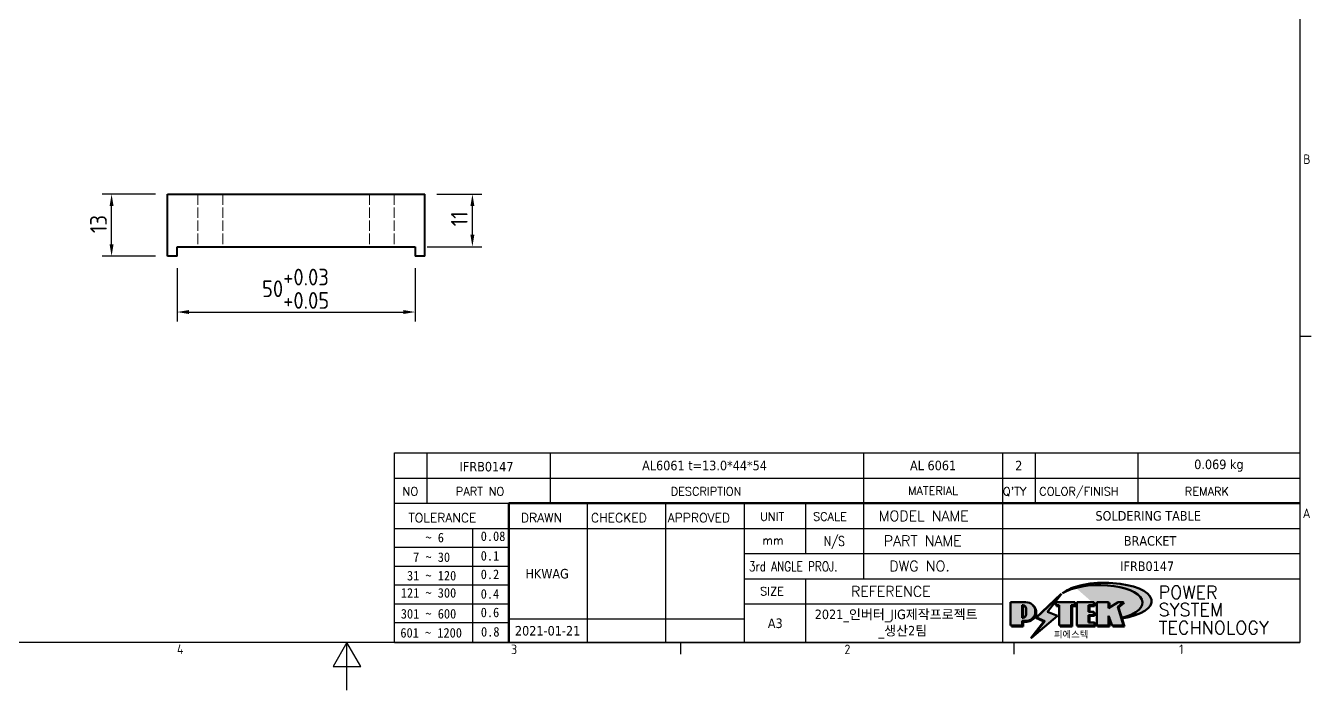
# Model space of a CAD drawing. Header units: millimetres. Extents: x 0 to 420, y 0 to 297.
# Drawn here: x 142.6 to 412.4, y 0 to 139.3 of the extents above; entities that cross this region are included whole.
import ezdxf
from ezdxf.enums import TextEntityAlignment as Align

# ---------------------------------------------------------------- set-up
doc = ezdxf.new("R2010")
doc.units = ezdxf.units.MM
doc.linetypes.add('DASHED', pattern=[0.2067, 0.1654, -0.0413])
doc.layers.get('0').update_dxf_attribs({"color": 3, "lineweight": 25})
for name, color, linetype, lineweight in [('가려진 것(ISO)', 2, 'DASHED', 18), ('가시적인 것(ISO)', 3, 'Continuous', 40), ('경계(ISO)', 7, 'Continuous', 25), ('제목(ISO)', 5, 'Continuous', 50), ('치수(ISO)', 2, 'Continuous', 25), ('해치(ISO)', 7, 'Continuous', 18)]:
    doc.layers.add(name, color=color, linetype=linetype, lineweight=lineweight)
doc.styles.add('HAN_291', font='')
doc.styles.add('HAN_370', font='', dxfattribs={"width": 2})
doc.styles.add('RC_284', font='ROMANC.shx')
doc.styles.add('RC_287', font='ROMANC.shx')
doc.styles.add('RC_292', font='ROMANC.shx')
doc.styles.add('ROMANT_294', font='romant.shx')
doc.styles.add('문자 텍스트_PSTEK_POSCO', font='isocp.shx')
doc.styles.add('치수 텍스트_PSTEK_POSCO', font='isocp.shx')
doc.styles.add('텍스트 스타일198', font='tahoma.ttf')
doc.styles.add('텍스트 스타일333', font='ROMANC.shx', dxfattribs={"width": 0.800000011920929})
doc.styles.get('HAN_291').set_extended_font_data('GulimChe')
doc.styles.get('HAN_370').set_extended_font_data('GulimChe')
doc.dimstyles.new('치수_PSTEK_POSCO', dxfattribs={"dimtxt": 3.5, "dimasz": 2.5, "dimexe": 2, "dimexo": 2.5, "dimgap": 1, "dimtad": 1, "dimrnd": 1e-08, "dimdsep": 46, "dimtxsty": '치수 텍스트_PSTEK_POSCO', "dimcen": 0.09, "dimdle": 10, "dimclrd": 7, "dimclre": 7, "dimclrt": 2, "dimadec": 1, "dimazin": 2, "dimtfac": 1, "dimtmove": 0, "dimatfit": 3, "dimfxl": 0, "dimtolj": 1, "dimlwd": -1, "dimlwe": -1, "dimarcsym": 0})

# ---------------------------------------------------------------- blocks, each defined once
blk = doc.blocks.new('경계 Default Border')
at = {"layer": '경계(ISO)'}
for p, q in [((410, 74.25000190734863), (412.400016784668, 74.25000190734863)), ((280, 10), (280, 7.599999904632568)), ((350, 10), (350, 7.599999904632568))]:
    blk.add_line(p, q, dxfattribs=at)
at = {"layer": '경계(ISO)', "flags": 128}
for points in [[(10, 10), (10, 287.0000076293945), (410, 287.0000076293945), (410, 10), (10, 10)], [(210, 0), (210, 10), (207.1132469177246, 5), (212.8867530822754, 5), (210, 10)]]:
    blk.add_lwpolyline(points, dxfattribs=at)
at = {"layer": '경계(ISO)', "color": 2, "char_height": 2.000000029802322, "attachment_point": 7, "style": '문자 텍스트_PSTEK_POSCO'}
for s, insert in [('B', (410.718846771929, 110.3559296629392)), ('A', (410.6096005397006, 36.12023240455892)), ('4', (174.3156467487881, 7.599999970197677)), ('3', (244.4456930345745, 7.580929648038)), ('2', (314.418492964537, 7.580929648038)), ('1', (384.6573774223157, 7.599999970197677))]:
    blk.add_mtext(s, dxfattribs=dict(at, insert=insert))
blk = doc.blocks.new('제목 블록 PSTEK')
for color, points in [(252, [(317.2195697678507, 17.0593801673321), (322.0326348870767, 21.62682475217465), (322.2781991042243, 21.94392121864296), (317.0471853425802, 16.97985676345368), (318.7512090904202, 16.1899260703855), (316.0018030350395, 12.71868385740789), (316.3356552234328, 13.00206718743325), (318.9235935156908, 16.2694494742633)]), (5, [(321.6183518841322, 17.4193704504104), (319.5281351041078, 18.24969419629727), (322.4505835294948, 22.02344462252142), (317.2195697678507, 17.0593801673321), (318.9235935156908, 16.2694494742633), (316.1741874603099, 12.79820726128571)]), (1, [(324.4839107253602, 19.60711530335299), (325.2419748254881, 19.60711530335299), (325.2419748254881, 20.25857663940324), (321.2266040451076, 20.25857663940324), (321.2266040451076, 19.60711530335299), (321.9846681452406, 19.60711530335299), (321.9846681452406, 15.3430047401139), (324.4839107253602, 15.3430047401139)]), (252, [(321.9846681452406, 19.60711530335299), (321.4042753185749, 19.60711530335299), (321.4042753185749, 19.45905590879572), (321.9846681452406, 19.45905590879572)]), (252, [(324.6615819988275, 19.45905590879572), (325.4196460989604, 19.45905590879572), (325.4196460989604, 20.11051724484596), (325.2419748254881, 20.11051724484596), (325.2419748254881, 19.60711530335299), (324.4839107253602, 19.60711530335299), (324.4839107253602, 15.3430047401139), (322.1623394187076, 15.3430047401139), (322.1623394187076, 15.19494534555726), (324.6615819988275, 15.19494534555726)]), (1, [(329.2277337269622, 20.25857663940324), (325.65654113025, 20.25857663940324), (325.65654113025, 15.3430047401139), (329.3580259941756, 15.3430047401139), (329.3580259941756, 15.9944660761648), (328.1137701654877, 15.9944660761648), (328.1137701654877, 17.56360607323003), (329.2277337269622, 17.56360607323003), (329.2277337269622, 18.25543873810179), (328.1137701654877, 18.25543873810179), (328.1137701654877, 19.60711530335299), (329.2277337269622, 19.60711530335299)]), (252, [(328.2914414389548, 19.45905590879572), (329.4054050004294, 19.45905590879572), (329.4054050004294, 20.11051724484596), (329.2277337269622, 20.11051724484596), (329.2277337269622, 19.60711530335299), (328.1137701654877, 19.60711530335299), (328.1137701654877, 18.25543873810179), (328.2914414389548, 18.25543873810179)]), (1, [(332.3312149849806, 20.25857663940324), (329.8592894925411, 20.25857663940324), (329.8592894925411, 15.3430047401139), (332.3312149849806, 15.3430047401139), (332.3312149849806, 17.4318630164523), (333.0701931098801, 15.3430047401139), (335.4855464857051, 15.3430047401139), (334.2514536401189, 19.30614745124769), (335.4379594596742, 20.25857663940324), (334.3071782107978, 20.25857663940324), (332.3312149849806, 18.99741471888304)]), (252, [(332.5088862584528, 20.1105172448466), (332.3312149849806, 20.1105172448466), (332.3312149849806, 18.99741471888368), (332.5088862584528, 19.11081371413894)]), (252, [(335.6156307331414, 20.11051724484596), (335.2535118015555, 20.11051724484596), (334.2514536401189, 19.30614745124769), (335.4855464857051, 15.3430047401139), (333.1954852176545, 15.3430047401139), (333.2478643833523, 15.19494534555726), (335.6632177591723, 15.19494534555726), (334.4291249135862, 19.15808805669106)]), (252, [(328.2914414389548, 17.41554667867274), (329.4054050004294, 17.41554667867274), (329.4054050004294, 18.10737934354514), (329.2277337269622, 18.10737934354514), (329.2277337269622, 17.56360607323003), (328.1137701654877, 17.56360607323003), (328.1137701654877, 15.9944660761648), (328.2914414389548, 15.9944660761648)]), (252, [(332.5088862584528, 16.92964231796647), (332.3312149849806, 17.43186301645164), (332.3312149849806, 15.3430047401139), (330.0369607660135, 15.3430047401139), (330.0369607660135, 15.19494534555726), (332.5088862584528, 15.19494534555726)]), (252, [(329.5356972676428, 15.8464066816075), (329.3580259941756, 15.8464066816075), (329.3580259941756, 15.3430047401139), (325.8342124037171, 15.3430047401139), (325.8342124037171, 15.19494534555726), (329.5356972676428, 15.19494534555726)])]:
    blk.add_hatch(color=color).paths.add_polyline_path(points)
h = blk.add_hatch(color=1)
edge = h.paths.add_edge_path(flags=0)
edge.add_line((314.2242174273352, 19.60711530335299), (314.2242174273352, 17.00126995915134))
edge.add_line((314.2242174273352, 17.00126995915134), (314.3485873187598, 17.00126995915134))
edge.add_arc((314.3485873187598, 17.6527312952023), 0.6514613360509371, 270, 360)
edge.add_line((315.0000486548106, 17.6527312952023), (315.0000486548106, 18.95565396730211))
edge.add_arc((314.3485873187598, 18.95565396730212), 0.6514613360508712, 0, 90)
edge.add_line((314.3485873187598, 19.60711530335299), (314.2242174273352, 19.60711530335299))
edge = h.paths.add_edge_path()
edge.add_arc((314.9847713324306, 18.28938669179658), 1.969189947606664, 269.9999999999959, 450)
edge.add_line((314.9847713324306, 20.25857663940318), (311.7664314776902, 20.25857663940324))
edge.add_line((311.7664314776902, 20.25857663940324), (311.7664314776902, 15.3430047401139))
edge.add_line((311.7664314776902, 15.3430047401139), (314.2242174273352, 15.3430047401139))
edge.add_line((314.2242174273352, 15.3430047401139), (314.2242174273352, 16.32019674418991))
edge.add_line((314.2242174273352, 16.32019674418991), (314.9847713324307, 16.32019674418991))
h = blk.add_hatch(color=252)
edge = h.paths.add_edge_path()
edge.add_arc((314.9847713324309, 18.28938669179657), 1.969189947606666, 270, 406.8278729790604)
edge.add_arc((315.1624426058984, 18.1413272972396), 1.969189947606962, -90, 53.560984836317004, ccw=False)
edge.add_line((315.1624426058984, 16.17213734963263), (314.4018887008024, 16.17213734963263))
edge.add_line((314.4018887008024, 16.17213734963263), (314.4018887008024, 15.19494534555726))
edge.add_line((314.4018887008024, 15.19494534555726), (311.9441027511573, 15.19494534555726))
edge.add_line((311.9441027511573, 15.19494534555726), (311.9441027511573, 15.3430047401139))
edge.add_line((311.9441027511573, 15.3430047401139), (314.2242174273352, 15.3430047401139))
edge.add_line((314.2242174273352, 15.3430047401139), (314.2242174273352, 16.32019674418991))
edge.add_line((314.2242174273352, 16.32019674418991), (314.9847713324309, 16.32019674418991))
h = blk.add_hatch(color=252)
edge = h.paths.add_edge_path()
edge.add_line((314.4018887008024, 19.45905590879572), (314.5262585922315, 19.45905590879572))
edge.add_arc((314.5262585922314, 18.80759457274939), 0.6514613360463194, 60.4189348879147, 90.00000000000318, ccw=False)
edge.add_arc((314.3485873187602, 18.95565396730057), 0.6514613360524251, 39.96992292766206, 90.00000000009999)
edge.add_line((314.3485873187591, 19.60711530335307), (314.2242174273352, 19.60711530335298))
edge.add_line((314.2242174273352, 19.60711530335299), (314.2242174273352, 17.00126995915134))
edge.add_line((314.2242174273352, 17.00126995915134), (314.3485873187591, 17.00126995915134))
edge.add_arc((314.3485873187568, 17.652731295233), 0.6514613360816299, 270.0000000002, 274.6930825552478)
edge.add_line((314.4018887008024, 17.0034541317032), (314.4018887008024, 19.45905590879572))
at = {"layer": '해치(ISO)', "true_color": 0x27d1fc}
h = blk.add_hatch(color=140, dxfattribs=at)
edge = h.paths.add_edge_path()
edge.add_ellipse((330.3660919371412, 20.15576403068321), major_axis=(9.100907360794343, 0), ratio=0.4069904968023172, start_angle=301.3098473703837, end_angle=507.7436900681698)
edge.add_ellipse((331.5340919371412, 20.4634168429492), major_axis=(-9.82350664112931, 0), ratio=0.3942600559756514, start_angle=111.51207141178469, end_angle=334.47025347086895, ccw=False)
edge.add_line((335.1363447531188, 16.8601935978785), (335.0955236905705, 16.99119398620872))
at = {"color": 180}
for p, q in [((182.475792979055, 11.79100474011392), (182.4757929790549, 51.56524660363496)), ((182.4757929790549, 51.56524660363496), (372.4757929537551, 51.56524660363496)), ((189.2651435055721, 51.56524660363496), (189.2651435055722, 41.00524660363494)), ((215.2152739891528, 41.00524660363494), (215.2152739891528, 51.56524660363496)), ((280.8758854511282, 51.56524660363496), (280.8758854511282, 41.00524660363494)), ((310.0881549537552, 51.56524660363496), (310.0881549537553, 41.00524660363494)), ((316.9044520275131, 51.56524660363496), (316.9044520275127, 41.00524660363494)), ((338.4566026226726, 51.56524660363496), (338.4566026226727, 41.00524660363494)), ((372.4757929537551, 51.56524660363496), (372.4757929537551, 11.79100474011389)), ((182.475792979055, 46.2852466036349), (372.4757929537551, 46.28524660363492)), ((182.475792979055, 41.00524660363493), (206.451475290024, 41.00524660363493)), ((222.9401812389276, 11.79100474011392), (222.9401812389276, 41.00524660363494)), ((239.4288871878316, 11.79100474011392), (239.4288871878316, 41.00524660363494)), ((255.9175931367356, 11.79100474011392), (255.9175931367356, 41.00524660363494)), ((268.6918866058747, 41.00524660363494), (268.6918866058747, 30.44524660363498)), ((280.8758854511282, 41.00524660363494), (280.8758854511282, 25.16524660363502)), ((310.088154953755, 41.00524660363494), (310.088154953755, 11.79100474011392)), ((182.475792979055, 35.72524660363497), (206.451475290024, 35.72524660363497)), ((198.8621818849491, 12.02524660363491), (198.8621818849491, 35.72524660363497)), ((206.451475290024, 35.72524660363497), (372.4757929537551, 35.72524660363497)), ((182.475792979055, 31.77524660363492), (206.451475290024, 31.77524660363492)), ((255.917593136736, 30.44524660363498), (372.4757929537552, 30.44524660363501)), ((182.475792979055, 27.82524660363487), (206.451475290024, 27.82524660363487)), ((255.9175931367359, 25.16524660363502), (372.4757929537552, 25.165246603635)), ((268.6918866058744, 25.16524660363502), (268.6918866058744, 11.79100474011392)), ((182.475792979055, 23.87524660363505), (206.451475290024, 23.87524660363505)), ((182.475792979055, 19.92524660363478), (206.451475290024, 19.92524660363478)), ((255.9175931367359, 19.88524660363481), (310.0881549537553, 19.88524660363481)), ((206.451475290024, 16.74100474011396), (255.9175931367359, 16.74100474011396)), ((182.475792979055, 15.97524660363496), (206.451475290024, 15.97524660363496)), ((182.475792979055, 11.79100474011392), (372.4757929537551, 11.79100474011389))]:
    blk.add_line(p, q, dxfattribs=at)
at = {"color": 7, "lineweight": 50}
for p, q in [((206.4514752900237, 11.79100474011392), (206.4514752900237, 41.00524660363494)), ((206.451475290024, 41.00524660363494), (372.4757929537551, 41.00524660363496))]:
    blk.add_line(p, q, dxfattribs=at)
at = {"color": 7}
for p, q in [((322.2781991042243, 21.94392121864296), (317.0471853425802, 16.97985676345368)), ((322.4505835294948, 22.02344462252142), (317.2195697678507, 17.0593801673321)), ((317.2195697678507, 17.0593801673321), (322.0326348870767, 21.62682475217465)), ((319.5281351041078, 18.24969419629727), (322.4505835294948, 22.02344462252142)), ((322.0326348870767, 21.62682475217465), (322.2781991042243, 21.94392121864296)), ((311.7664314776902, 20.25900474011391), (311.7664314776902, 15.34300474011391)), ((314.9847713324309, 20.25857663940324), (311.7664314776902, 20.25857663940324)), ((314.9847713324309, 20.25857663940324), (311.7664314776902, 20.25857663940324)), ((311.7664314776902, 20.25857663940324), (311.7664314776902, 15.3430047401139)), ((314.2242174273352, 17.00126995915134), (314.2242174273352, 19.60711530335299)), ((314.2242174273352, 19.60711530335299), (314.3485873187591, 19.60711530335299)), ((314.3485873187591, 19.60711530335299), (314.2242174273352, 19.60711530335299)), ((314.2242174273352, 19.60711530335299), (314.2242174273352, 17.00126995915134)), ((314.2242174273352, 17.00126995915134), (314.2242174273352, 19.60711530335299)), ((314.2242174273352, 19.60711530335299), (314.3485873187591, 19.60711530335299)), ((314.4018887008024, 19.45905590879572), (314.5262585922314, 19.45905590879572)), ((314.4018887008024, 17.0034541317032), (314.4018887008024, 19.45905590879572)), ((315.0000486548106, 18.95565396730275), (315.0000486548106, 17.65273129520161)), ((315.0000486548106, 18.95565396730275), (315.0000486548106, 17.65273129520161)), ((325.2419748254881, 20.25857663940324), (321.2266040451076, 20.25857663940324)), ((321.2266040451076, 20.25857663940324), (321.2266040451076, 19.60711530335299)), ((325.2419748254881, 20.25857663940324), (321.2266040451076, 20.25857663940324)), ((321.2266040451076, 20.25857663940324), (321.2266040451076, 19.60711530335299)), ((321.2266040451076, 19.60711530335299), (321.9846681452406, 19.60711530335299)), ((321.2266040451076, 19.60711530335299), (321.9846681452406, 19.60711530335299)), ((321.4042753185749, 19.60711530335299), (321.4042753185749, 19.45905590879572)), ((321.9846681452406, 19.60711530335299), (321.4042753185749, 19.60711530335299)), ((321.4042753185749, 19.45905590879572), (321.9846681452406, 19.45905590879572)), ((321.9846681452406, 19.60711530335299), (321.9846681452406, 15.3430047401139)), ((321.9846681452406, 19.45905590879572), (321.9846681452406, 19.60711530335299)), ((321.9846681452406, 19.60711530335299), (321.9846681452406, 15.3430047401139)), ((324.4839107253602, 19.60711530335299), (325.2419748254881, 19.60711530335299)), ((324.4839107253602, 15.3430047401139), (324.4839107253602, 19.60711530335299)), ((325.2419748254881, 19.60711530335299), (324.4839107253602, 19.60711530335299)), ((324.4839107253602, 19.60711530335299), (324.4839107253602, 15.3430047401139)), ((324.4839107253602, 19.60711530335299), (325.2419748254881, 19.60711530335299)), ((324.4839107253602, 15.3430047401139), (324.4839107253602, 19.60711530335299)), ((324.6615819988275, 19.45905590879572), (325.4196460989604, 19.45905590879572)), ((324.6615819988275, 15.19494534555726), (324.6615819988275, 19.45905590879572)), ((325.2419748254881, 19.60711530335299), (325.2419748254881, 20.25857663940324)), ((325.2419748254881, 19.60711530335299), (325.2419748254881, 20.25857663940324)), ((325.4196460989604, 20.11051724484596), (325.2419748254881, 20.11051724484596)), ((325.2419748254881, 20.11051724484596), (325.2419748254881, 19.60711530335299)), ((325.4196460989604, 19.45905590879572), (325.4196460989604, 20.11051724484596)), ((329.2277337269622, 20.25857663940324), (325.65654113025, 20.25857663940324)), ((325.65654113025, 20.25857663940324), (325.65654113025, 15.3430047401139)), ((325.65654113025, 20.25857663940324), (325.65654113025, 15.3430047401139)), ((329.2277337269622, 20.25857663940324), (325.65654113025, 20.25857663940324)), ((328.1137701654877, 18.25543873810179), (328.1137701654877, 19.60711530335299)), ((328.1137701654877, 19.60711530335299), (329.2277337269622, 19.60711530335299)), ((329.2277337269622, 19.60711530335299), (328.1137701654877, 19.60711530335299)), ((328.1137701654877, 19.60711530335299), (328.1137701654877, 18.25543873810179)), ((328.1137701654877, 18.25543873810179), (328.1137701654877, 19.60711530335299)), ((328.1137701654877, 19.60711530335299), (329.2277337269622, 19.60711530335299)), ((328.2914414389548, 18.25543873810179), (328.2914414389548, 19.45905590879572)), ((328.2914414389548, 19.45905590879572), (329.4054050004294, 19.45905590879572)), ((329.2277337269622, 19.60711530335299), (329.2277337269622, 20.25857663940324)), ((329.2277337269622, 19.60711530335299), (329.2277337269622, 20.25857663940324)), ((329.4054050004294, 20.11051724484596), (329.2277337269622, 20.11051724484596)), ((329.2277337269622, 20.11051724484596), (329.2277337269622, 19.60711530335299)), ((329.4054050004294, 19.45905590879572), (329.4054050004294, 20.11051724484596)), ((332.3312149849806, 20.25857663940324), (329.8592894925411, 20.25857663940324)), ((329.8592894925411, 20.25857663940324), (329.8592894925411, 15.3430047401139)), ((329.8592894925411, 20.25857663940324), (329.8592894925411, 15.3430047401139)), ((332.3312149849806, 20.25857663940324), (329.8592894925411, 20.25857663940324)), ((334.3071782107978, 20.25857663940324), (332.3312149849806, 18.99741471888304)), ((332.3312149849806, 18.99741471888304), (332.3312149849806, 20.25857663940324)), ((334.3071782107978, 20.25857663940324), (332.3312149849806, 18.99741471888304)), ((332.3312149849806, 18.99741471888304), (332.3312149849806, 20.25857663940324)), ((332.5088862584528, 20.1105172448466), (332.3312149849806, 20.1105172448466)), ((332.3312149849806, 20.1105172448466), (332.3312149849806, 18.99741471888368)), ((332.3312149849806, 18.99741471888368), (332.5088862584528, 19.11081371413894)), ((332.5088862584528, 19.11081371413894), (332.5088862584528, 20.1105172448466)), ((334.2514536401189, 19.30614745124769), (335.4379594596742, 20.25857663940324)), ((334.2514536401189, 19.30614745124769), (335.4379594596742, 20.25857663940324)), ((335.2535118015555, 20.11051724484596), (334.2514536401189, 19.30614745124769)), ((335.4855464857051, 15.3430047401139), (334.2514536401189, 19.30614745124769)), ((334.2514536401189, 19.30614745124769), (335.4855464857051, 15.3430047401139)), ((335.4855464857051, 15.3430047401139), (334.2514536401189, 19.30614745124769)), ((335.4379594596742, 20.25857663940324), (334.3071782107978, 20.25857663940324)), ((335.4379594596742, 20.25857663940324), (334.3071782107978, 20.25857663940324)), ((334.4291249135862, 19.15808805669104), (335.6156307331414, 20.11051724484596)), ((335.6632177591723, 15.19494534555726), (334.4291249135862, 19.15808805669104)), ((335.6156307331414, 20.11051724484596), (335.2535118015555, 20.11051724484596)), ((314.3485873187591, 17.00126995915134), (314.2242174273352, 17.00126995915134)), ((314.2242174273352, 17.00126995915134), (314.3485873187591, 17.00126995915134)), ((314.3485873187591, 17.00126995915134), (314.2242174273352, 17.00126995915134)), ((314.2242174273352, 16.32019674418991), (314.9847713324309, 16.32019674418991)), ((314.2242174273352, 15.3430047401139), (314.2242174273352, 16.32019674418991)), ((314.9847713324309, 16.32019674418991), (314.2242174273352, 16.32019674418991)), ((314.2242174273352, 16.32019674418991), (314.2242174273352, 15.3430047401139)), ((314.2242174273352, 16.32019674418991), (314.9847713324309, 16.32019674418991)), ((314.2242174273352, 15.3430047401139), (314.2242174273352, 16.32019674418991)), ((316.1741874603099, 12.79820726128571), (321.6183518841322, 17.4193704504104)), ((318.9235935156908, 16.2694494742633), (316.1741874603099, 12.79820726128571)), ((316.3356552234328, 13.00206718743325), (318.9235935156908, 16.2694494742633)), ((317.0471853425802, 16.97985676345368), (318.7512090904202, 16.1899260703855)), ((318.9235935156908, 16.2694494742633), (317.2195697678507, 17.0593801673321)), ((317.2195697678507, 17.0593801673321), (318.9235935156908, 16.2694494742633)), ((321.6183518841322, 17.4193704504104), (319.5281351041078, 18.24969419629727)), ((329.2277337269622, 18.25543873810179), (328.1137701654877, 18.25543873810179)), ((328.1137701654877, 18.25543873810179), (328.2914414389548, 18.25543873810179)), ((329.2277337269622, 18.25543873810179), (328.1137701654877, 18.25543873810179)), ((328.1137701654877, 17.56360607323003), (329.2277337269622, 17.56360607323003)), ((328.1137701654877, 15.9944660761648), (328.1137701654877, 17.56360607323003)), ((329.2277337269622, 17.56360607323003), (328.1137701654877, 17.56360607323003)), ((328.1137701654877, 17.56360607323003), (328.1137701654877, 15.9944660761648)), ((328.1137701654877, 17.56360607323003), (329.2277337269622, 17.56360607323003)), ((328.1137701654877, 15.9944660761648), (328.1137701654877, 17.56360607323003)), ((328.2914414389548, 15.9944660761648), (328.2914414389548, 17.41554667867274)), ((328.2914414389548, 17.41554667867274), (329.4054050004294, 17.41554667867274)), ((329.2277337269622, 17.56360607323003), (329.2277337269622, 18.25543873810179)), ((329.2277337269622, 17.56360607323003), (329.2277337269622, 18.25543873810179)), ((329.4054050004294, 18.10737934354514), (329.2277337269622, 18.10737934354514)), ((329.2277337269622, 18.10737934354514), (329.2277337269622, 17.56360607323003)), ((329.4054050004294, 17.41554667867274), (329.4054050004294, 18.10737934354514)), ((332.3312149849806, 17.4318630164523), (333.0701931098801, 15.3430047401139)), ((332.3312149849806, 15.3430047401139), (332.3312149849806, 17.4318630164523)), ((332.5088862584528, 16.92964231796647), (332.3312149849806, 17.43186301645164)), ((332.3312149849806, 17.43186301645164), (332.3312149849806, 15.3430047401139)), ((332.3312149849806, 17.4318630164523), (333.0701931098801, 15.3430047401139)), ((332.3312149849806, 15.3430047401139), (332.3312149849806, 17.4318630164523)), ((332.5088862584528, 15.19494534555726), (332.5088862584528, 16.92964231796647)), ((345.0447381189468, 17.50375595811051), (344.9867755289346, 17.689895936919)), ((311.7664314776902, 15.3430047401139), (314.2242174273352, 15.3430047401139)), ((311.7664314776902, 15.3430047401139), (314.2242174273352, 15.3430047401139)), ((314.2242174273352, 15.3430047401139), (311.9441027511573, 15.3430047401139)), ((311.9441027511573, 15.3430047401139), (311.9441027511573, 15.19494534555726)), ((311.9441027511573, 15.19494534555726), (314.4018887008024, 15.19494534555726)), ((314.4018887008024, 16.17213734963263), (315.162442605898, 16.17213734963263)), ((314.4018887008024, 15.19494534555726), (314.4018887008024, 16.17213734963263)), ((318.7512090904202, 16.1899260703855), (316.0018030350395, 12.71868385740789)), ((321.9846681452406, 15.3430047401139), (324.4839107253602, 15.3430047401139)), ((321.9846681452406, 15.3430047401139), (324.4839107253602, 15.3430047401139)), ((324.4839107253602, 15.3430047401139), (322.1623394187076, 15.3430047401139)), ((322.1623394187076, 15.3430047401139), (322.1623394187076, 15.19494534555726)), ((322.1623394187076, 15.19494534555726), (324.6615819988275, 15.19494534555726)), ((325.65654113025, 15.3430047401139), (329.3580259941756, 15.3430047401139)), ((325.65654113025, 15.3430047401139), (329.3580259941756, 15.3430047401139)), ((329.3580259941756, 15.3430047401139), (325.8342124037171, 15.3430047401139)), ((325.8342124037171, 15.3430047401139), (325.8342124037171, 15.19494534555726)), ((325.8342124037171, 15.19494534555726), (329.5356972676428, 15.19494534555726)), ((329.3580259941756, 15.9944660761648), (328.1137701654877, 15.9944660761648)), ((328.1137701654877, 15.9944660761648), (328.2914414389548, 15.9944660761648)), ((329.3580259941756, 15.9944660761648), (328.1137701654877, 15.9944660761648)), ((329.3580259941756, 15.3430047401139), (329.3580259941756, 15.9944660761648)), ((329.3580259941756, 15.3430047401139), (329.3580259941756, 15.9944660761648)), ((329.5356972676428, 15.8464066816075), (329.3580259941756, 15.8464066816075)), ((329.3580259941756, 15.8464066816075), (329.3580259941756, 15.3430047401139)), ((329.5356972676428, 15.19494534555726), (329.5356972676428, 15.8464066816075)), ((329.8592894925411, 15.3430047401139), (332.3312149849806, 15.3430047401139)), ((329.8592894925411, 15.3430047401139), (332.3312149849806, 15.3430047401139)), ((332.3312149849806, 15.3430047401139), (330.0369607660135, 15.3430047401139)), ((330.0369607660135, 15.3430047401139), (330.0369607660135, 15.19494534555726)), ((330.0369607660135, 15.19494534555726), (332.5088862584528, 15.19494534555726)), ((333.0701931098801, 15.3430047401139), (335.4855464857051, 15.3430047401139)), ((333.0701931098801, 15.3430047401139), (335.4855464857051, 15.3430047401139)), ((335.4855464857051, 15.3430047401139), (333.1954852176545, 15.3430047401139)), ((333.1954852176545, 15.3430047401139), (333.2478643833523, 15.19494534555726)), ((333.2478643833523, 15.19494534555726), (335.6632177591723, 15.19494534555726)), ((316.0018030350395, 12.71868385740789), (316.3356552234328, 13.00206718743325))]:
    blk.add_line(p, q, dxfattribs=at)
at = {"color": 5}
for p, q in [((322.4505835294948, 22.02344462252142), (317.2195697678507, 17.0593801673321)), ((319.5281351041078, 18.24969419629727), (322.4505835294948, 22.02344462252142)), ((316.1741874603099, 12.79820726128571), (321.6183518841322, 17.4193704504104)), ((318.9235935156908, 16.2694494742633), (316.1741874603099, 12.79820726128571)), ((317.2195697678507, 17.0593801673321), (318.9235935156908, 16.2694494742633)), ((321.6183518841322, 17.4193704504104), (319.5281351041078, 18.24969419629727))]:
    blk.add_line(p, q, dxfattribs=at)
at = {"color": 1}
for p, q in [((314.9847713324309, 20.25857663940324), (311.7664314776902, 20.25857663940324)), ((311.7664314776902, 20.25857663940324), (311.7664314776902, 15.3430047401139)), ((314.2242174273352, 17.00126995915134), (314.2242174273352, 19.60711530335299)), ((314.2242174273352, 19.60711530335299), (314.3485873187591, 19.60711530335299)), ((315.0000486548106, 18.95565396730275), (315.0000486548106, 17.65273129520161)), ((325.2419748254881, 20.25857663940324), (321.2266040451076, 20.25857663940324)), ((321.2266040451076, 20.25857663940324), (321.2266040451076, 19.60711530335299)), ((321.2266040451076, 19.60711530335299), (321.9846681452406, 19.60711530335299)), ((321.9846681452406, 19.60711530335299), (321.9846681452406, 15.3430047401139)), ((324.4839107253602, 19.60711530335299), (325.2419748254881, 19.60711530335299)), ((324.4839107253602, 15.3430047401139), (324.4839107253602, 19.60711530335299)), ((325.2419748254881, 19.60711530335299), (325.2419748254881, 20.25857663940324)), ((329.2277337269622, 20.25857663940324), (325.65654113025, 20.25857663940324)), ((325.65654113025, 20.25857663940324), (325.65654113025, 15.3430047401139)), ((328.1137701654877, 18.25543873810179), (328.1137701654877, 19.60711530335299)), ((328.1137701654877, 19.60711530335299), (329.2277337269622, 19.60711530335299)), ((329.2277337269622, 19.60711530335299), (329.2277337269622, 20.25857663940324)), ((332.3312149849806, 20.25857663940324), (329.8592894925411, 20.25857663940324)), ((329.8592894925411, 20.25857663940324), (329.8592894925411, 15.3430047401139)), ((334.3071782107978, 20.25857663940324), (332.3312149849806, 18.99741471888304)), ((332.3312149849806, 18.99741471888304), (332.3312149849806, 20.25857663940324)), ((334.2514536401189, 19.30614745124769), (335.4379594596742, 20.25857663940324)), ((335.4855464857051, 15.3430047401139), (334.2514536401189, 19.30614745124769)), ((335.4379594596742, 20.25857663940324), (334.3071782107978, 20.25857663940324)), ((314.3485873187591, 17.00126995915134), (314.2242174273352, 17.00126995915134)), ((314.2242174273352, 16.32019674418991), (314.9847713324309, 16.32019674418991)), ((314.2242174273352, 15.3430047401139), (314.2242174273352, 16.32019674418991)), ((329.2277337269622, 18.25543873810179), (328.1137701654877, 18.25543873810179)), ((328.1137701654877, 17.56360607323003), (329.2277337269622, 17.56360607323003)), ((328.1137701654877, 15.9944660761648), (328.1137701654877, 17.56360607323003)), ((329.2277337269622, 17.56360607323003), (329.2277337269622, 18.25543873810179)), ((332.3312149849806, 17.4318630164523), (333.0701931098801, 15.3430047401139)), ((332.3312149849806, 15.3430047401139), (332.3312149849806, 17.4318630164523)), ((311.7664314776902, 15.3430047401139), (314.2242174273352, 15.3430047401139)), ((321.9846681452406, 15.3430047401139), (324.4839107253602, 15.3430047401139)), ((325.65654113025, 15.3430047401139), (329.3580259941756, 15.3430047401139)), ((329.3580259941756, 15.9944660761648), (328.1137701654877, 15.9944660761648)), ((329.3580259941756, 15.3430047401139), (329.3580259941756, 15.9944660761648)), ((329.8592894925411, 15.3430047401139), (332.3312149849806, 15.3430047401139)), ((333.0701931098801, 15.3430047401139), (335.4855464857051, 15.3430047401139))]:
    blk.add_line(p, q, dxfattribs=at)
at = {"color": 7}
for centre, radius, start, end in [((314.3485873187598, 18.95565396730211), 0.6514613360508712, 0, 90), ((314.3485873187602, 18.95565396730057), 0.6514613360524251, 39.96992292766117, 90), ((314.3485873187598, 18.95565396730212), 0.6514613360508712, 0, 90), ((314.5262585922314, 18.80759457274939), 0.6514613360463193, 60.41893488791137, 90), ((314.9847713324309, 18.28938669179658), 1.969189947606665, 270, 90), ((314.9847713324309, 18.28938669179658), 1.969189947606665, 270, 90), ((314.9847713324307, 18.2893866917965), 1.969189947606594, 270, 46.82787297909833), ((315.1624426058984, 18.1413272972396), 1.969189947606961, 270, 53.56098483636067), ((314.3485873187597, 17.65273129520228), 0.6514613360509381, 270, 0), ((314.3485873187598, 17.6527312952023), 0.6514613360509381, 270, 0), ((314.3485873187568, 17.652731295233), 0.6514613360816299, 270, 274.6930825552478)]:
    blk.add_arc(centre, radius, start, end, dxfattribs=at)
at = {"color": 1}
for centre, radius, start, end in [((314.3485873187598, 18.95565396730211), 0.6514613360508712, 0, 90), ((314.9847713324309, 18.28938669179657), 1.969189947606665, 270, 90), ((314.3485873187598, 17.6527312952023), 0.6514613360509381, 270, 0)]:
    blk.add_arc(centre, radius, start, end, dxfattribs=at)
at = {"layer": '제목(ISO)', "lineweight": 18}
blk.add_line((182.475792979055, 35.72500474011393), (182.475792979055, 11.79100474011392), dxfattribs=at)
at = {"layer": '제목(ISO)'}
for p, q in [((322.2781991042243, 21.94392121864296), (317.0471853425802, 16.97985676345368)), ((322.4505835294948, 22.02344462252142), (317.2195697678507, 17.0593801673321)), ((317.2195697678507, 17.0593801673321), (322.0326348870767, 21.62682475217465)), ((319.5281351041078, 18.24969419629727), (322.4505835294948, 22.02344462252142)), ((322.0326348870767, 21.62682475217465), (322.2781991042243, 21.94392121864296)), ((314.9847713324306, 20.25857663940324), (311.7664314776902, 20.25857663940324)), ((311.7664314776902, 20.25857663940324), (311.7664314776902, 15.3430047401139)), ((314.2242174273352, 17.00126995915134), (314.2242174273352, 19.60711530335299)), ((314.2242174273352, 19.60711530335299), (314.3485873187598, 19.60711530335299)), ((314.3485873187591, 19.60711530335299), (314.2242174273352, 19.60711530335299)), ((314.2242174273352, 19.60711530335299), (314.2242174273352, 17.00126995915134)), ((314.4018887008024, 19.45905590879572), (314.5262585922314, 19.45905590879572)), ((314.4018887008024, 17.0034541317032), (314.4018887008024, 19.45905590879572)), ((315.0000486548106, 18.95565396730211), (315.0000486548106, 17.6527312952023)), ((325.2419748254881, 20.25857663940324), (321.2266040451076, 20.25857663940324)), ((321.2266040451076, 20.25857663940324), (321.2266040451076, 19.60711530335299)), ((321.2266040451076, 19.60711530335299), (321.9846681452406, 19.60711530335299)), ((321.9846681452406, 19.60711530335299), (321.4042753185749, 19.60711530335299)), ((321.4042753185749, 19.60711530335299), (321.4042753185749, 19.45905590879572)), ((321.4042753185749, 19.45905590879572), (321.9846681452406, 19.45905590879572)), ((321.9846681452406, 19.60711530335299), (321.9846681452406, 15.3430047401139)), ((321.9846681452406, 19.45905590879572), (321.9846681452406, 19.60711530335299)), ((324.4839107253602, 19.60711530335299), (325.2419748254881, 19.60711530335299)), ((324.4839107253602, 15.3430047401139), (324.4839107253602, 19.60711530335299)), ((325.2419748254881, 19.60711530335299), (324.4839107253602, 19.60711530335299)), ((324.4839107253602, 19.60711530335299), (324.4839107253602, 15.3430047401139)), ((324.6615819988275, 19.45905590879572), (325.4196460989604, 19.45905590879572)), ((324.6615819988275, 15.19494534555726), (324.6615819988275, 19.45905590879572)), ((325.2419748254881, 19.60711530335299), (325.2419748254881, 20.25857663940324)), ((325.4196460989604, 20.11051724484596), (325.2419748254881, 20.11051724484596)), ((325.2419748254881, 20.11051724484596), (325.2419748254881, 19.60711530335299)), ((325.4196460989604, 19.45905590879572), (325.4196460989604, 20.11051724484596)), ((329.2277337269622, 20.25857663940324), (325.65654113025, 20.25857663940324)), ((325.65654113025, 20.25857663940324), (325.65654113025, 15.3430047401139)), ((328.1137701654877, 18.25543873810179), (328.1137701654877, 19.60711530335299)), ((328.1137701654877, 19.60711530335299), (329.2277337269622, 19.60711530335299)), ((329.2277337269622, 19.60711530335299), (328.1137701654877, 19.60711530335299)), ((328.1137701654877, 19.60711530335299), (328.1137701654877, 18.25543873810179)), ((328.2914414389548, 19.45905590879572), (329.4054050004294, 19.45905590879572)), ((328.2914414389548, 18.25543873810179), (328.2914414389548, 19.45905590879572)), ((329.2277337269622, 19.60711530335299), (329.2277337269622, 20.25857663940324)), ((329.4054050004294, 20.11051724484596), (329.2277337269622, 20.11051724484596)), ((329.2277337269622, 20.11051724484596), (329.2277337269622, 19.60711530335299)), ((329.4054050004294, 19.45905590879572), (329.4054050004294, 20.11051724484596)), ((332.3312149849806, 20.25857663940324), (329.8592894925411, 20.25857663940324)), ((329.8592894925411, 20.25857663940324), (329.8592894925411, 15.3430047401139)), ((334.3071782107978, 20.25857663940324), (332.3312149849806, 18.99741471888304)), ((332.3312149849806, 18.99741471888304), (332.3312149849806, 20.25857663940324)), ((332.5088862584528, 20.1105172448466), (332.3312149849806, 20.1105172448466)), ((332.3312149849806, 20.1105172448466), (332.3312149849806, 18.99741471888368)), ((332.3312149849806, 18.99741471888368), (332.5088862584528, 19.11081371413894)), ((332.5088862584528, 19.11081371413894), (332.5088862584528, 20.1105172448466)), ((334.2514536401189, 19.30614745124769), (335.4379594596742, 20.25857663940324)), ((335.2535118015555, 20.11051724484596), (334.2514536401189, 19.30614745124769)), ((335.4855464857051, 15.3430047401139), (334.2514536401189, 19.30614745124769)), ((334.2514536401189, 19.30614745124769), (335.4855464857051, 15.3430047401139)), ((335.4379594596742, 20.25857663940324), (334.3071782107978, 20.25857663940324)), ((334.4291249135862, 19.15808805669106), (335.6156307331414, 20.11051724484596)), ((335.6632177591723, 15.19494534555726), (334.4291249135862, 19.15808805669106)), ((335.6156307331414, 20.11051724484596), (335.2535118015555, 20.11051724484596)), ((314.3485873187598, 17.00126995915134), (314.2242174273352, 17.00126995915134)), ((314.2242174273352, 17.00126995915134), (314.3485873187591, 17.00126995915134)), ((314.2242174273352, 15.3430047401139), (314.2242174273352, 16.32019674418991)), ((314.2242174273352, 16.32019674418991), (314.9847713324307, 16.32019674418991)), ((314.9847713324309, 16.32019674418991), (314.2242174273352, 16.32019674418991)), ((314.2242174273352, 16.32019674418991), (314.2242174273352, 15.3430047401139)), ((316.1741874603099, 12.79820726128571), (321.6183518841322, 17.4193704504104)), ((318.9235935156908, 16.2694494742633), (316.1741874603099, 12.79820726128571)), ((316.3356552234328, 13.00206718743325), (318.9235935156908, 16.2694494742633)), ((317.0471853425802, 16.97985676345368), (318.7512090904202, 16.1899260703855)), ((317.2195697678507, 17.0593801673321), (318.9235935156908, 16.2694494742633)), ((318.9235935156908, 16.2694494742633), (317.2195697678507, 17.0593801673321)), ((321.6183518841322, 17.4193704504104), (319.5281351041078, 18.24969419629727)), ((329.2277337269622, 18.25543873810179), (328.1137701654877, 18.25543873810179)), ((328.1137701654877, 18.25543873810179), (328.2914414389548, 18.25543873810179)), ((328.1137701654877, 15.9944660761648), (328.1137701654877, 17.56360607323003)), ((328.1137701654877, 17.56360607323003), (329.2277337269622, 17.56360607323003)), ((329.2277337269622, 17.56360607323003), (328.1137701654877, 17.56360607323003)), ((328.1137701654877, 17.56360607323003), (328.1137701654877, 15.9944660761648)), ((328.2914414389548, 17.41554667867274), (329.4054050004294, 17.41554667867274)), ((328.2914414389548, 15.9944660761648), (328.2914414389548, 17.41554667867274)), ((329.2277337269622, 17.56360607323003), (329.2277337269622, 18.25543873810179)), ((329.4054050004294, 18.10737934354514), (329.2277337269622, 18.10737934354514)), ((329.2277337269622, 18.10737934354514), (329.2277337269622, 17.56360607323003)), ((329.4054050004294, 17.41554667867274), (329.4054050004294, 18.10737934354514)), ((332.3312149849806, 15.3430047401139), (332.3312149849806, 17.4318630164523)), ((332.3312149849806, 17.4318630164523), (333.0701931098801, 15.3430047401139)), ((332.5088862584528, 16.92964231796647), (332.3312149849806, 17.43186301645164)), ((332.3312149849806, 17.43186301645164), (332.3312149849806, 15.3430047401139)), ((332.5088862584528, 15.19494534555726), (332.5088862584528, 16.92964231796647)), ((311.7664314776902, 15.3430047401139), (314.2242174273352, 15.3430047401139)), ((314.2242174273352, 15.3430047401139), (311.9441027511573, 15.3430047401139)), ((311.9441027511573, 15.3430047401139), (311.9441027511573, 15.19494534555726)), ((311.9441027511573, 15.19494534555726), (314.4018887008024, 15.19494534555726)), ((314.4018887008024, 15.19494534555726), (314.4018887008024, 16.17213734963263)), ((314.4018887008024, 16.17213734963263), (315.1624426058984, 16.17213734963263)), ((318.7512090904202, 16.1899260703855), (316.0018030350395, 12.71868385740789)), ((321.9846681452406, 15.3430047401139), (324.4839107253602, 15.3430047401139)), ((324.4839107253602, 15.3430047401139), (322.1623394187076, 15.3430047401139)), ((322.1623394187076, 15.3430047401139), (322.1623394187076, 15.19494534555726)), ((322.1623394187076, 15.19494534555726), (324.6615819988275, 15.19494534555726)), ((325.65654113025, 15.3430047401139), (329.3580259941756, 15.3430047401139)), ((329.3580259941756, 15.3430047401139), (325.8342124037171, 15.3430047401139)), ((325.8342124037171, 15.3430047401139), (325.8342124037171, 15.19494534555726)), ((325.8342124037171, 15.19494534555726), (329.5356972676428, 15.19494534555726)), ((329.3580259941756, 15.9944660761648), (328.1137701654877, 15.9944660761648)), ((328.1137701654877, 15.9944660761648), (328.2914414389548, 15.9944660761648)), ((329.3580259941756, 15.3430047401139), (329.3580259941756, 15.9944660761648)), ((329.5356972676428, 15.8464066816075), (329.3580259941756, 15.8464066816075)), ((329.3580259941756, 15.8464066816075), (329.3580259941756, 15.3430047401139)), ((329.5356972676428, 15.19494534555726), (329.5356972676428, 15.8464066816075)), ((329.8592894925411, 15.3430047401139), (332.3312149849806, 15.3430047401139)), ((332.3312149849806, 15.3430047401139), (330.0369607660135, 15.3430047401139)), ((330.0369607660135, 15.3430047401139), (330.0369607660135, 15.19494534555726)), ((330.0369607660135, 15.19494534555726), (332.5088862584528, 15.19494534555726)), ((333.0701931098801, 15.3430047401139), (335.4855464857051, 15.3430047401139)), ((335.4855464857051, 15.3430047401139), (333.1954852176545, 15.3430047401139)), ((333.1954852176545, 15.3430047401139), (333.2478643833523, 15.19494534555726)), ((333.2478643833523, 15.19494534555726), (335.6632177591723, 15.19494534555726)), ((316.0018030350395, 12.71868385740789), (316.3356552234328, 13.00206718743325))]:
    blk.add_line(p, q, dxfattribs=at)
at = {"layer": '제목(ISO)', "color": 4}
blk.add_line((335.1363447531188, 16.8601935978785), (335.0955236905705, 16.99119398620872), dxfattribs=at)
at = {"layer": '제목(ISO)'}
for centre, radius, start, end in [((314.3485873187598, 18.95565396730212), 0.6514613360508712, 0, 90), ((314.3485873187602, 18.95565396730057), 0.6514613360524251, 39.96992292766117, 90), ((314.5262585922314, 18.80759457274939), 0.6514613360463193, 60.41893488791137, 90), ((314.9847713324306, 18.28938669179658), 1.969189947606664, 46.82787297909431, 90), ((314.9847713324307, 18.2893866917965), 1.969189947606594, 270, 46.82787297909833), ((314.9847713324309, 18.28938669179657), 1.969189947606666, 270, 46.8278729790603), ((315.1624426058984, 18.1413272972396), 1.969189947606962, 270, 53.56098483631701), ((314.3485873187598, 17.6527312952023), 0.6514613360509371, 270, 0), ((314.3485873187568, 17.652731295233), 0.6514613360816299, 270, 274.6930825552478)]:
    blk.add_arc(centre, radius, start, end, dxfattribs=at)
at = {"layer": '제목(ISO)', "color": 4}
for centre, major_axis, ratio, start_param, end_param in [((331.5340919371412, 20.4634168429492), (9.82350664112931, 0), 0.3942600559756514, 5.087845455444478, 8.97919982663645), ((330.3660919371412, 20.15576403068321), (9.100907360794343, 0), 0.4069904968023172, 5.258848905294775, 8.861799147915196)]:
    blk.add_ellipse(centre, major_axis=major_axis, ratio=ratio, start_param=start_param, end_param=end_param, dxfattribs=at)
at = {"color": 2}
for s, height, style, p in [('NO', 1.742399930953979, 'RC_284', (184.135398793432, 42.62317362549192)), ('PART NO', 1.742399930953979, 'RC_284', (195.3359407378685, 42.62317362549192)), ('DESCRIPTION', 1.742399930953979, 'RC_284', (240.4025565652523, 42.62317362549192)), ("Q'TY", 1.742399930953979, 'RC_284', (310.1440786515383, 42.62317362549192)), ('COLOR/FINISH', 1.742399930953979, 'RC_284', (317.7725341324144, 42.62317362549192)), ('REMARK', 1.742399930953979, 'RC_284', (348.346649953877, 42.62317362549192)), (' TOLERANCE', 1.899999976158142, 'RC_287', (184.0872874387979, 37.00893196870329)), ('DRAWN', 1.899999976158142, 'RC_287', (208.9766620976279, 37.00893196870329)), ('CHECKED', 1.899999976158142, 'RC_287', (223.6856844514997, 37.00893196870329)), ('APPROVED', 1.899999976158142, 'RC_287', (239.7795453577791, 37.00893196870329)), ('UNIT', 1.742399930953979, 'RC_284', (259.1652673287452, 37.34317362549218)), ('SCALE', 1.742399930953979, 'RC_284', (270.2934779252897, 37.34317362549218)), ('MODEL NAME', 2.178000062704086, 'RC_292', (284.096330289083, 37.25462520371384)), ('    ~ 6', 2.000000029802322, 'HAN_291', (183.7721304966814, 32.8176515608431)), ('0.08', 2.000000029802322, 'HAN_291', (200.5467345600617, 33.09873600004101)), ('mm', 1.742399930953979, 'RC_284', (259.6505418159997, 32.3543089683787)), ('PART NAME', 2.178000062704086, 'RC_292', (285.1416959765849, 32.03045329421792)), ('  7 ~ 30', 2.000000029802322, 'HAN_291', (183.7721304966814, 28.70538114822415)), ('0.1', 2.000000029802322, 'HAN_291', (200.5467345600617, 28.98646558742206)), ('0.2', 2.000000029802322, 'HAN_291', (200.5467345600617, 25.10736625836028)), (' DWG NO.', 2.178000062704086, 'RC_292', (284.8124284083233, 26.75045329421772)), (' 31 ~ 120', 2.000000029802322, 'HAN_291', (183.7721304966814, 24.82628181916237)), ('121 ~ 300', 2.000000029802322, 'HAN_291', (183.7721304966814, 21.21401206133254)), ('0.4', 2.000000029802322, 'HAN_291', (200.5467345600617, 20.99509650053045)), ('SIZE', 1.742399930953979, 'RC_284', (259.1652673287452, 21.69497768947366)), ('REFERENCE', 2.178000062704086, 'RC_292', (278.2741065029841, 21.43214925458022)), ('0.6', 2.000000029802322, 'HAN_291', (200.5467345600617, 17.11599717146868)), ('301 ~ 600', 2.000000029802322, 'HAN_291', (183.7721304966814, 16.83491273227077)), ('601 ~ 1200', 2.000000029802322, 'HAN_291', (183.6802025156883, 12.84759660881125)), ('0.8', 2.000000029802322, 'HAN_291', (200.6097246063884, 13.05732192299702))]:
    blk.add_text(s, height=height, dxfattribs=dict(at, style=style)).set_placement(p)
at = {"color": 2, "style": 'RC_284'}
blk.add_text('MATERIAL', height=1.742399930953979, dxfattribs=at).set_placement((295.4820202024417, 43.64524660363492), align=Align.MIDDLE_CENTER)
at = {"color": 7, "style": '텍스트 스타일333', "width": 0.7999999523162842}
blk.add_text('N/S', height=2.000000029802322, dxfattribs=at).set_placement((274.7838860285014, 33.08524660363496), align=Align.MIDDLE_CENTER)
at = {"color": 2, "style": '텍스트 스타일333', "width": 0.7999999523162842}
blk.add_text('3rd ANGLE PROJ.', height=2.000000029802322, dxfattribs=at).set_placement((256.8430306642954, 26.76148381654429))
at = {"color": 7, "style": 'ROMANT_294'}
for s, p in [('POWER', (342.82727231297, 20.97115304607566)), ('SYSTEM', (342.82727231297, 17.3284636719184)), ('TECHNOLOGY', (342.82727231297, 13.57194088644453))]:
    blk.add_text(s, height=2.700000107288361, dxfattribs=at).set_placement(p)
at = {"color": 7, "insert": (320.8519732224835, 14.21236326823155), "char_height": 1.400000005960464, "attachment_point": 1, "line_spacing_factor": 0.3319999873638153, "style": 'HAN_370'}
blk.add_mtext('\\fHY견고딕|b0|i0;\\H1.4000;피에스텍', dxfattribs=at)
at = {"layer": '제목(ISO)', "color": 7, "style": '텍스트 스타일198'}
for tag, p in [('부품_번호_001', (196.1073639157274, 47.68071419841495)), ('설명_001', (234.4164450006066, 47.92245856837096)), ('재질_001', (290.6512612630799, 47.92591818687281)), ("3._Q'TY_001", (312.7327037528258, 47.90442725317898)), ('질량\\P3;_001', (350.3046145979153, 48.1643332325385)), ('1._MODEL_NAME_001', (329.5717078477552, 37.36524659519486)), ('제목_001', (335.5349605824892, 32.12134217035067)), ('설계자_001', (209.9396160013646, 25.23446884679021)), ('부품_번호_001', (334.7666041689593, 26.80591818687283)), ('프로젝트_001', (270.6505342157298, 16.70493829396579)), ('시트_크기_001', (260.807090429518, 14.83812566343425)), ('작성_날짜_001', (207.7280646059359, 13.26600473167383)), ('프로젝트_002', (284.0400464855292, 13.28105905531428))]:
    blk.add_attdef(tag, p, '', height=2.000000029802322, dxfattribs=at)
for tag, p in [('4._COLOR', (327.6805273250926, 48.92524660363493)), ('점검자', (231.1845342133799, 26.23312567187446)), ('엔지니어링_승인자', (247.673240162284, 26.23312567187446)), ('점검_날짜', (231.1845342133799, 14.26600474011394)), ('엔지니어링_승인_날짜', (247.6732401622839, 14.26600474011394))]:
    blk.add_attdef(tag, text='', height=2.000000029802322, dxfattribs=at).set_placement(p, align=Align.MIDDLE_CENTER)
blk = doc.blocks.new('*D27')
at = {"layer": 'Defpoints', "color": 0, "transparency": 16777216}
for p in [(160.586063412917, 104.0111652626175), (172.3224523117988, 104.0111652626175), (172.3224523117988, 91.01116526261748)]:
    blk.add_point(p, dxfattribs=at)
at = {"layer": '치수(ISO)', "color": 7, "transparency": 16777216}
for p, q in [((169.8224523117988, 104.0111652626175), (158.586063412917, 104.0111652626175)), ((160.586063412917, 93.51116526261748), (160.586063412917, 101.5111652626175)), ((169.8224523117988, 91.01116526261748), (158.586063412917, 91.0111652626175))]:
    blk.add_line(p, q, dxfattribs=at)
for points in [[(160.1693967462504, 101.5111652626175), (161.0027300795837, 101.5111652626175), (160.586063412917, 104.0111652626175)], [(160.1693967462504, 93.51116526261748), (161.0027300795837, 93.51116526261748), (160.586063412917, 91.01116526261748)]]:
    blk.add_solid(points, dxfattribs=at)
at = {"layer": '치수(ISO)', "color": 2, "transparency": 16777216, "insert": (157.836063412917, 95.86367788920218), "char_height": 3.5, "attachment_point": 4, "rotation": 90, "style": '치수 텍스트_PSTEK_POSCO'}
blk.add_mtext('\\A1;13', dxfattribs=at)
blk = doc.blocks.new('*D28')
at = {"layer": 'Defpoints', "color": 0, "transparency": 16777216}
for p in [(226.3224523117988, 104.0111652626175), (236.3224523117988, 104.0111652626175), (224.3224523117988, 93.01116526261748)]:
    blk.add_point(p, dxfattribs=at)
at = {"layer": '치수(ISO)', "color": 7, "transparency": 16777216}
for p, q in [((228.8224523117988, 104.0111652626175), (238.3224523117988, 104.0111652626175)), ((236.3224523117988, 95.51116526261748), (236.3224523117988, 101.5111652626175)), ((226.8224523117988, 93.01116526261748), (238.3224523117988, 93.01116526261748))]:
    blk.add_line(p, q, dxfattribs=at)
for points in [[(235.9057856451322, 101.5111652626175), (236.7391189784655, 101.5111652626175), (236.3224523117988, 104.0111652626175)], [(235.9057856451322, 95.51116526261748), (236.7391189784655, 95.51116526261748), (236.3224523117988, 93.01116526261748)]]:
    blk.add_solid(points, dxfattribs=at)
at = {"layer": '치수(ISO)', "color": 2, "transparency": 16777216, "insert": (233.5724523117988, 97.28616526261749), "char_height": 3.5, "attachment_point": 4, "rotation": 90, "style": '치수 텍스트_PSTEK_POSCO'}
blk.add_mtext('\\A1;11', dxfattribs=at)
blk = doc.blocks.new('*D29')
at = {"layer": 'Defpoints', "color": 0, "transparency": 16777216}
for p in [(174.3224523117988, 91.01116526261748), (224.3224523117988, 91.01116526261748), (224.3224523117988, 79.31210954011242)]:
    blk.add_point(p, dxfattribs=at)
at = {"layer": '치수(ISO)', "color": 7, "transparency": 16777216}
for p, q in [((174.3224523117988, 88.51116526261748), (174.3224523117988, 77.31210954011242)), ((224.3224523117988, 88.51116526261748), (224.3224523117988, 77.31210954011242)), ((176.8224523117988, 79.31210954011242), (221.8224523117988, 79.31210954011242))]:
    blk.add_line(p, q, dxfattribs=at)
for points in [[(176.8224523117988, 79.72877620677909), (176.8224523117988, 78.89544287344575), (174.3224523117988, 79.31210954011242)], [(221.8224523117988, 79.72877620677909), (221.8224523117988, 78.89544287344575), (224.3224523117988, 79.31210954011242)]]:
    blk.add_solid(points, dxfattribs=at)
at = {"layer": '치수(ISO)', "color": 2, "transparency": 16777216, "insert": (192.1624649383835, 84.19179557303224), "char_height": 3.5, "attachment_point": 4, "style": '치수 텍스트_PSTEK_POSCO'}
blk.add_mtext('\\A1;50\\S+0.03^ +0.05;', dxfattribs=at)

msp = doc.modelspace()

# ---------------------------------------------------------------- linework, layer by layer
at = {"layer": '가려진 것(ISO)', "ltscale": 13.30430603027344}
for p, q in [((178.7224523117988, 104.011165262619), (178.7224523117988, 93.01116526261896)), ((183.9224523117988, 104.011165262619), (183.9224523117988, 93.01116526261896)), ((214.7224523117988, 104.011165262619), (214.7224523117988, 93.01116526261896)), ((219.9224523117988, 104.011165262619), (219.9224523117988, 93.01116526261896))]:
    msp.add_line(p, q, dxfattribs=at)
at = {"layer": '가시적인 것(ISO)'}
for p, q in [((172.3224523117988, 104.0111652626175), (226.3224523117988, 104.0111652626175)), ((172.3224523117988, 91.01116526261748), (172.3224523117988, 104.0111652626175)), ((226.3224523117988, 91.01116526261748), (226.3224523117988, 104.0111652626175)), ((174.3224523117988, 91.01116526261748), (174.3224523117988, 93.01116526261748)), ((174.3224523117988, 93.01116526261748), (224.3224523117988, 93.01116526261748)), ((224.3224523117988, 93.01116526261748), (224.3224523117988, 91.01116526261748)), ((174.3224523117988, 91.01116526261748), (172.3224523117988, 91.01116526261748)), ((226.3224523117988, 91.01116526261748), (224.3224523117988, 91.01116526261748))]:
    msp.add_line(p, q, dxfattribs=at)

# ---------------------------------------------------------------- block references
msp.add_blockref('경계 Default Border', (0, 0))
ref = msp.add_blockref('제목 블록 PSTEK', (37.52420704624484, -1.791004740113895))
ref.add_attrib('설계자_001', 'HKWAG', (247.4638230476094, 23.44346410667632), dxfattribs={"layer": '제목(ISO)', "color": 7, "height": 2.000000029802322, "style": '텍스트 스타일198'})
ref.add_attrib('프로젝트_001', '2021_인버터_JIG제작프로젝트', (308.1747412619746, 14.91393355385189), dxfattribs={"layer": '제목(ISO)', "color": 7, "height": 2.000000029802322, "style": '텍스트 스타일198'})
ref.add_attrib('시트_크기_001', 'A3', (298.3312974757628, 13.04712092332036), dxfattribs={"layer": '제목(ISO)', "color": 7, "height": 2.000000029802322, "style": '텍스트 스타일198'})
ref.add_attrib("3._Q'TY_001", '2', (350.2569107990707, 46.11342251306508), dxfattribs={"layer": '제목(ISO)', "color": 7, "height": 2.000000029802322, "style": '텍스트 스타일198'})
ref.add_attrib('작성_날짜_001', '2021-01-21', (245.2522716521808, 11.47499999155994), dxfattribs={"layer": '제목(ISO)', "color": 7, "height": 2.000000029802322, "style": '텍스트 스타일198'})
ref.add_attrib('재질_001', 'AL 6061', (328.1754683093248, 46.13491344675892), dxfattribs={"layer": '제목(ISO)', "color": 7, "height": 2.000000029802322, "style": '텍스트 스타일198'})
ref.add_attrib('부품_번호_001', 'IFRB0147', (372.2908112152041, 25.01491344675893), dxfattribs={"layer": '제목(ISO)', "color": 7, "height": 2.000000029802322, "style": '텍스트 스타일198'})
ref.add_attrib('1._MODEL_NAME_001', 'SOLDERING TABLE', (367.0959148940001, 35.57424185508097), dxfattribs={"layer": '제목(ISO)', "color": 7, "height": 2.000000029802322, "style": '텍스트 스타일198'})
ref.add_attrib('질량\\P3;_001', '0.069 kg', (387.8288216441601, 46.3733284924246), dxfattribs={"layer": '제목(ISO)', "color": 7, "height": 2.000000029802322, "style": '텍스트 스타일198'})
ref.add_attrib('설명_001', 'AL6061 t=13.0*44*54', (271.9406520468515, 46.13145382825707), dxfattribs={"layer": '제목(ISO)', "color": 7, "height": 2.000000029802322, "style": '텍스트 스타일198'})
ref.add_attrib('부품_번호_001', 'IFRB0147', (233.6315709619723, 45.88970945830106), dxfattribs={"layer": '제목(ISO)', "color": 7, "height": 2.000000029802322, "style": '텍스트 스타일198'})
ref.add_attrib('제목_001', 'BRACKET', (373.0591676287341, 30.33033743023677), dxfattribs={"layer": '제목(ISO)', "color": 7, "height": 2.000000029802322, "style": '텍스트 스타일198'})
ref.add_attrib('프로젝트_002', '_생산2팀', (321.5642535317739, 11.49005431520039), dxfattribs={"layer": '제목(ISO)', "color": 7, "height": 2.000000029802322, "style": '텍스트 스타일198'})

# ---------------------------------------------------------------- dimensions: what is measured, and where the dimension line sits
at = {"layer": '치수(ISO)', "color": 7}
for base, p1, p2, angle, override, picture, middle in [((160.586063412917, 104.0111652626175), (172.3224523117988, 91.01116526261748), (172.3224523117988, 104.0111652626175), 90, {"dimdec": 2, "dimtp": 0, "dimtm": -0, "dimtdec": 2, "dimtofl": 0, "dimatfit": 1}, '*D27', (160.586063412917, 97.51116526261747)), ((236.3224523117988, 104.0111652626175), (224.3224523117988, 93.01116526261748), (226.3224523117988, 104.0111652626175), 270, {"dimdec": 2, "dimtp": 0, "dimtm": -0, "dimtdec": 2, "dimtofl": 0, "dimatfit": 1}, '*D28', (236.3224523117988, 98.51116526261748)), ((224.3224523117988, 79.31210954011242), (174.3224523117988, 91.01116526261748), (224.3224523117988, 91.01116526261748), 180, {"dimgap": 1, "dimdec": 2, "dimtol": 1, "dimlim": 0, "dimtp": 0.025, "dimtm": -0.05000000005000001, "dimtdec": 2, "dimtofl": 0, "dimatfit": 1}, '*D29', (199.3224523117988, 79.31210954011242))]:
    dim = msp.add_linear_dim(base=base, p1=p1, p2=p2, angle=angle, dimstyle='치수_PSTEK_POSCO', override=override, dxfattribs=at)
    dim.commit()
    dim.dimension.update_dxf_attribs({"geometry": picture, "text_midpoint": middle, "dimtype": 160})

doc.saveas('drawing.dxf')
